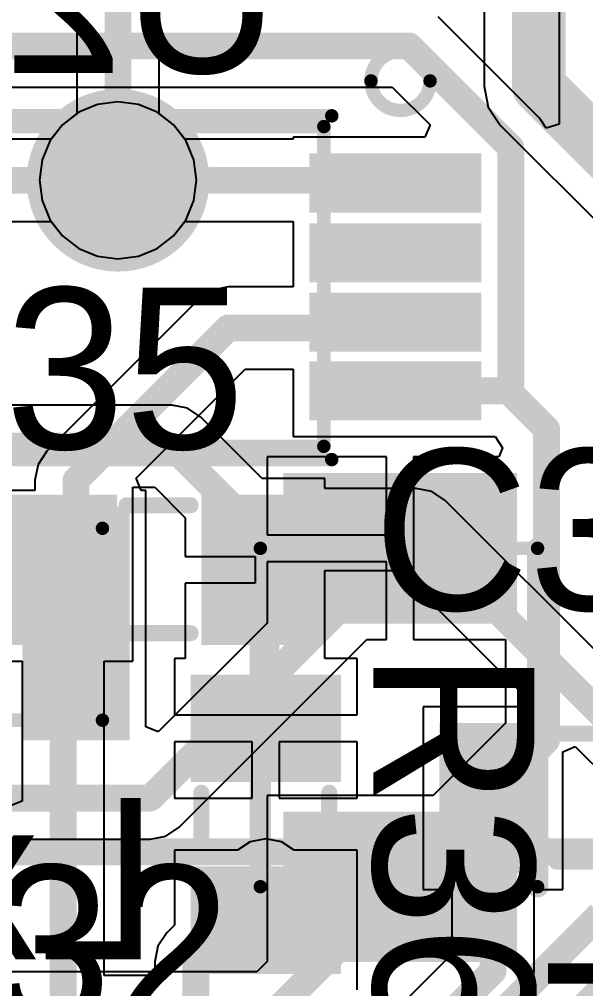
# Model space of a CAD drawing. Header units: millimetres. Extents: x 50.7 to 141.9, y 26.7 to 123.6.
# Drawn here: x 73.87 to 79.22, y 48.36 to 57.53 of the extents above; entities that cross this region are included whole.
import ezdxf

# ---------------------------------------------------------------- set-up
doc = ezdxf.new("R2010")
doc.units = ezdxf.units.MM
for name, color, linetype in [('BottomLayer', 5, 'Continuous'), ('BottomOverlay', 54, 'Continuous'), ('BottomPaste', 16, 'Continuous'), ('BottomSolder', 6, 'Continuous'), ('InternalPlane1', 76, 'Continuous'), ('InternalPlane3', 216, 'Continuous'), ('Mechanical16', 56, 'Continuous'), ('MidLayer1', 16, 'Continuous'), ('MidLayer2', 76, 'Continuous'), ('MidLayer3', 90, 'Continuous'), ('MidLayer4', 156, 'Continuous'), ('MultiLayer', 9, 'Continuous'), ('TopLayer', 1, 'Continuous'), ('TopOverlay', 2, 'Continuous'), ('TopPaste', 8, 'Continuous'), ('TopSolder', 216, 'Continuous')]:
    doc.layers.add(name, color=color, linetype=linetype)

msp = doc.modelspace()

# ---------------------------------------------------------------- linework, layer by layer
at = {"layer": 'BottomLayer'}
for p, q in [((78.9738, 60.7325), (78.9738, 56.5369)), ((78.7909, 56.5919), (77.8311, 57.5517)), ((69.6838, 56.8885), (77.3955, 56.8885)), ((77.3955, 56.8885), (77.7533, 56.5307)), ((74.803, 56.75), (74.6107, 56.7246)), ((74.9953, 56.7246), (74.803, 56.75)), ((74.4315, 56.6504), (74.2777, 56.5323)), ((74.6107, 56.7246), (74.4315, 56.6504)), ((75.1745, 56.6504), (74.9953, 56.7246)), ((75.3283, 56.5323), (75.1745, 56.6504)), ((78.8523, 56.5), (78.7909, 56.5919)), ((74.2777, 56.5323), (74.1726, 56.3955)), ((75.4334, 56.3955), (75.3283, 56.5323)), ((77.7533, 56.5307), (77.7047, 56.4134)), ((78.9738, 56.5369), (78.8523, 56.5)), ((74.1726, 56.3955), (72.6186, 56.3955)), ((76.4588, 56.3955), (75.4334, 56.3955)), ((77.7047, 56.4134), (76.4588, 56.4134)), ((76.4588, 56.4134), (76.4588, 56.3955)), ((73.5405, 55.6185), (74.1726, 55.6185)), ((74.1726, 55.6185), (74.2777, 55.4817)), ((75.3283, 55.4817), (75.4334, 55.6185)), ((75.4334, 55.6185), (76.4588, 55.6185)), ((76.4588, 55.6185), (76.4588, 55.5498)), ((76.4588, 55.5498), (76.4588, 55.0978)), ((74.2777, 55.4817), (74.4315, 55.3636)), ((75.1745, 55.3636), (75.3283, 55.4817)), ((74.4315, 55.3636), (74.6107, 55.2894)), ((74.9953, 55.2894), (75.1745, 55.3636)), ((74.6107, 55.2894), (74.803, 55.264)), ((74.803, 55.264), (74.9953, 55.2894)), ((76.4588, 55.0978), (76.4588, 54.9985)), ((75.8444, 54.9985), (75.6957, 54.9689)), ((76.4588, 54.9985), (75.8444, 54.9985)), ((75.6957, 54.9689), (75.5697, 54.8847)), ((75.5697, 54.8847), (74.1313, 53.4463)), ((74.9744, 53.1906), (76.0053, 54.2215)), ((76.0053, 54.2215), (76.4588, 54.2215)), ((76.4588, 54.2215), (76.4588, 53.5842)), ((76.4588, 53.5842), (78.3686, 53.5842)), ((78.3686, 53.5842), (78.4391, 53.4786)), ((74.1313, 53.4463), (74.0471, 53.3203)), ((78.4391, 53.4786), (78.4027, 53.3906)), ((77.343, 53.3906), (76.2127, 53.3906)), ((76.2127, 53.3906), (76.2127, 52.654)), ((77.343, 52.654), (77.343, 53.3906)), ((78.4027, 53.3906), (77.597, 53.3906)), ((77.597, 53.3906), (77.597, 52.527)), ((74.0471, 53.3203), (74.0175, 53.1716)), ((74.0175, 53.1716), (74.0175, 53.0733)), ((75.023, 53.0733), (74.9744, 53.1906)), ((74.0175, 53.0733), (73.7456, 53.0733)), ((75.0664, 53.0733), (75.023, 53.0733)), ((75.0664, 50.8387), (75.0664, 53.0733)), ((76.2127, 52.654), (77.343, 52.654)), ((77.597, 52.527), (77.597, 51.6634)), ((77.343, 52.4), (76.2127, 52.4)), ((76.2127, 52.4), (76.2127, 51.8191)), ((77.343, 51.6634), (77.343, 52.4)), ((76.2127, 51.8191), (75.1837, 50.7901)), ((75.3827, 49.8903), (77.1558, 51.6634)), ((77.1558, 51.6634), (77.343, 51.6634)), ((77.597, 51.6634), (78.4658, 51.6634)), ((78.4658, 51.6634), (78.4658, 50.872)), ((78.4658, 50.872), (77.7842, 50.1904)), ((75.1837, 50.7901), (75.0664, 50.8387)), ((77.7842, 50.1904), (76.2127, 50.1904)), ((76.2127, 50.1904), (76.2127, 48.6189)), ((75.2567, 49.8061), (75.3827, 49.8903)), ((72.7342, 48.6388), (73.8719, 49.7765)), ((73.8719, 49.7765), (75.108, 49.7765)), ((75.108, 49.7765), (75.2567, 49.8061)), ((76.2127, 48.6189), (76.1153, 48.5215)), ((76.1153, 48.5215), (72.7828, 48.5215))]:
    msp.add_line(p, q, dxfattribs=at)
at = {"layer": 'BottomLayer', "const_width": 0.254}
for points in [[(68.337, 57.277), (77.5564, 57.277)], [(77.5564, 57.277), (78.5162, 56.3172)], [(78.5162, 53.9924), (78.5162, 56.3172)], [(73.152, 56.007), (74.803, 56.007)], [(74.803, 56.007), (77.3986, 56.007)], [(74.406, 53.1716), (75.8444, 54.61)], [(75.8444, 54.61), (77.368, 54.61)], [(77.424, 54.016), (78.4926, 54.016)], [(78.5162, 53.9924), (78.8543, 53.6543)], [(78.8543, 50.7111), (78.8543, 53.6543)], [(74.406, 51.816), (74.406, 53.1716)], [(75.108, 50.165), (77.47, 52.527)], [(78.1303, 47.117), (83.237, 52.2237)], [(77.47, 49.3268), (78.8543, 50.7111)], [(73.711, 50.165), (75.108, 50.165)], [(76.2762, 48.133), (77.47, 49.3268)], [(77.9199, 47.625), (79.3623, 49.0674)]]:
    msp.add_lwpolyline(points, dxfattribs=at)
at = {"layer": 'BottomLayer'}
for points, const_width in [([(77.4929, 57.277, 1), (77.6199, 57.277, 1)], 0.127), ([(77.4929, 57.277, 1), (77.6199, 57.277, 1)], 0.127), ([(74.5617, 56.007, 1), (75.0443, 56.007, 1)], 0.4826), ([(78.4527, 56.3172, 1), (78.5797, 56.3172, 1)], 0.127), ([(78.4527, 56.3172, 1), (78.5797, 56.3172, 1)], 0.127), ([(74.7395, 56.007, 1), (74.8665, 56.007, 1)], 0.127), ([(74.7395, 56.007, 1), (74.8665, 56.007, 1)], 0.127), ([(77.3351, 56.007, 1), (77.4621, 56.007, 1)], 0.127), ([(75.7809, 54.61, 1), (75.9079, 54.61, 1)], 0.127), ([(75.7809, 54.61, 1), (75.9079, 54.61, 1)], 0.127), ([(77.3045, 54.61, 1), (77.4315, 54.61, 1)], 0.127), ([(77.3605, 54.016, 1), (77.4875, 54.016, 1)], 0.127), ([(78.4291, 54.016, 1), (78.5561, 54.016, 1)], 0.127), ([(78.4527, 53.9924, 1), (78.5797, 53.9924, 1)], 0.127), ([(78.4527, 53.9924, 1), (78.5797, 53.9924, 1)], 0.127), ([(78.7908, 53.6543, 1), (78.9178, 53.6543, 1)], 0.127), ([(78.7908, 53.6543, 1), (78.9178, 53.6543, 1)], 0.127), ([(74.3425, 53.1716, 1), (74.4695, 53.1716, 1)], 0.127), ([(74.3425, 53.1716, 1), (74.4695, 53.1716, 1)], 0.127), ([(77.4065, 52.527, 1), (77.5335, 52.527, 1)], 0.127), ([(74.3425, 51.816, 1), (74.4695, 51.816, 1)], 0.127), ([(78.7908, 50.7111, 1), (78.9178, 50.7111, 1)], 0.127), ([(78.7908, 50.7111, 1), (78.9178, 50.7111, 1)], 0.127), ([(75.0445, 50.165, 1), (75.1715, 50.165, 1)], 0.127), ([(75.0445, 50.165, 1), (75.1715, 50.165, 1)], 0.127), ([(77.4065, 49.3268, 1), (77.5335, 49.3268, 1)], 0.127), ([(77.4065, 49.3268, 1), (77.5335, 49.3268, 1)], 0.127)]:
    msp.add_lwpolyline(points, format="xyb", close=True, dxfattribs=dict(at, const_width=const_width))
for points in [[(78.1352, 56.1594), (76.7128, 56.1594), (78.1352, 55.8038), (76.7128, 55.8038)], [(78.1352, 55.499), (76.7128, 55.499), (78.1352, 55.1434), (76.7128, 55.1434)], [(78.1352, 54.8438), (76.7128, 54.8438), (78.1352, 54.4882), (76.7128, 54.4882)], [(78.1352, 54.1938), (76.7128, 54.1938), (78.1352, 53.8382), (76.7128, 53.8382)], [(76.4667, 53.1366), (76.4667, 51.9174), (78.4733, 53.1366), (78.4733, 51.9174)], [(73.9996, 52.8193), (73.9996, 50.8127), (74.8124, 52.8193), (74.8124, 50.8127)], [(76.4667, 49.9364), (76.4667, 48.7172), (78.4733, 49.9364), (78.4733, 48.7172)]]:
    msp.add_solid(points, dxfattribs=at)
at = {"layer": 'BottomOverlay'}
for points, const_width in [([(77.7534, 56.9468, 1), (77.1946, 56.9468, 1)], 0.127), ([(77.1629, 56.9468, 1), (77.2264, 56.9468, 1)], 0.0635), ([(77.7217, 56.9468, 1), (77.7852, 56.9468, 1)], 0.0635), ([(76.7922, 56.6166, 1), (76.8557, 56.6166, 1)], 0.0635), ([(76.7922, 53.366, 1), (76.8557, 53.366, 1)], 0.0635), ([(76.0984, 52.527, 1), (76.2, 52.527, 1)], 0.1016), ([(78.7192, 52.527, 1), (78.8208, 52.527, 1)], 0.1016), ([(76.0984, 49.3268, 1), (76.2, 49.3268, 1)], 0.1016), ([(78.7192, 49.3268, 1), (78.8208, 49.3268, 1)], 0.1016)]:
    msp.add_lwpolyline(points, format="xyb", close=True, dxfattribs=dict(at, const_width=const_width))
for points, const_width in [([(72.263, 56.6166), (76.824, 56.6166)], 0.127), ([(72.263, 53.366), (76.824, 53.366)], 0.127), ([(76.1492, 49.3268), (76.1492, 52.527)], 0.2032), ([(78.77, 49.3268), (78.77, 52.527)], 0.2032)]:
    msp.add_lwpolyline(points, dxfattribs=dict(at, const_width=const_width))
at = {"layer": 'BottomPaste'}
for points in [[(78.1352, 56.1594), (76.7128, 56.1594), (78.1352, 55.8038), (76.7128, 55.8038)], [(78.1352, 55.499), (76.7128, 55.499), (78.1352, 55.1434), (76.7128, 55.1434)], [(78.1352, 54.8438), (76.7128, 54.8438), (78.1352, 54.4882), (76.7128, 54.4882)], [(78.1352, 54.1938), (76.7128, 54.1938), (78.1352, 53.8382), (76.7128, 53.8382)], [(76.4667, 53.1366), (76.4667, 51.9174), (78.4733, 53.1366), (78.4733, 51.9174)], [(73.9996, 52.8193), (73.9996, 50.8127), (74.8124, 52.8193), (74.8124, 50.8127)], [(76.4667, 49.9364), (76.4667, 48.7172), (78.4733, 49.9364), (78.4733, 48.7172)]]:
    msp.add_solid(points, dxfattribs=at)
at = {"layer": 'BottomSolder', "const_width": 0.5842}
msp.add_lwpolyline([(74.5109, 56.007, 1), (75.0951, 56.007, 1)], format="xyb", close=True, dxfattribs=at)
at = {"layer": 'BottomSolder'}
for points in [[(78.2368, 56.261), (76.6112, 56.261), (78.2368, 55.7022), (76.6112, 55.7022)], [(78.2368, 55.6006), (76.6112, 55.6006), (78.2368, 55.0418), (76.6112, 55.0418)], [(78.2368, 54.9454), (76.6112, 54.9454), (78.2368, 54.3866), (76.6112, 54.3866)], [(78.2368, 54.2954), (76.6112, 54.2954), (78.2368, 53.7366), (76.6112, 53.7366)], [(76.3651, 53.2382), (76.3651, 51.8158), (78.5749, 53.2382), (78.5749, 51.8158)], [(73.898, 52.9209), (73.898, 50.7111), (74.914, 52.9209), (74.914, 50.7111)], [(76.3651, 50.038), (76.3651, 48.6156), (78.5749, 50.038), (78.5749, 48.6156)]]:
    msp.add_solid(points, dxfattribs=at)
at = {"layer": 'InternalPlane1', "const_width": 0.8636}
msp.add_lwpolyline([(74.3712, 56.007, 1), (75.2348, 56.007, 1)], format="xyb", close=True, dxfattribs=at)
at = {"layer": 'InternalPlane3', "const_width": 0.8636}
msp.add_lwpolyline([(74.3712, 56.007, 1), (75.2348, 56.007, 1)], format="xyb", close=True, dxfattribs=at)
at = {"layer": 'Mechanical16', "const_width": 0.127}
for points in [[(72.3392, 56.515), (76.749, 56.515)], [(76.749, 53.491), (76.749, 56.515)], [(72.3392, 53.491), (76.749, 53.491)], [(72.136, 52.716), (74.656, 52.716)], [(74.656, 50.9016), (74.656, 52.716)], [(76.1492, 52.527), (78.77, 52.527)], [(76.1492, 49.3268), (76.1492, 52.527)], [(78.77, 49.3268), (78.77, 52.527)], [(72.136, 50.9016), (74.656, 50.9016)], [(76.1492, 49.3268), (78.77, 49.3268)]]:
    msp.add_lwpolyline(points, dxfattribs=at)
at = {"layer": 'Mechanical16', "const_width": 0.0635}
for points in [[(76.7173, 56.515, 1), (76.7808, 56.515, 1)], [(76.7173, 56.515, 1), (76.7808, 56.515, 1)], [(76.7173, 53.491, 1), (76.7808, 53.491, 1)], [(76.7173, 53.491, 1), (76.7808, 53.491, 1)], [(74.6243, 52.716, 1), (74.6878, 52.716, 1)], [(74.6243, 52.716, 1), (74.6878, 52.716, 1)], [(76.1174, 52.527, 1), (76.1809, 52.527, 1)], [(76.1174, 52.527, 1), (76.1809, 52.527, 1)], [(78.7382, 52.527, 1), (78.8017, 52.527, 1)], [(78.7382, 52.527, 1), (78.8017, 52.527, 1)], [(74.6243, 50.9016, 1), (74.6878, 50.9016, 1)], [(74.6243, 50.9016, 1), (74.6878, 50.9016, 1)], [(76.1174, 49.3268, 1), (76.1809, 49.3268, 1)], [(76.1174, 49.3268, 1), (76.1809, 49.3268, 1)], [(78.7382, 49.3268, 1), (78.8017, 49.3268, 1)], [(78.7382, 49.3268, 1), (78.8017, 49.3268, 1)]]:
    msp.add_lwpolyline(points, format="xyb", close=True, dxfattribs=at)
at = {"layer": 'MidLayer1', "const_width": 0.4826}
msp.add_lwpolyline([(74.5617, 56.007, 1), (75.0443, 56.007, 1)], format="xyb", close=True, dxfattribs=at)
at = {"layer": 'MidLayer1', "const_width": 0.254}
msp.add_lwpolyline([(71.12, 49.657), (86.995, 49.657)], dxfattribs=at)
at = {"layer": 'MidLayer2', "const_width": 0.4826}
msp.add_lwpolyline([(74.5617, 56.007, 1), (75.0443, 56.007, 1)], format="xyb", close=True, dxfattribs=at)
at = {"layer": 'MidLayer3'}
for p, q in [((74.803, 56.75), (74.6107, 56.7246)), ((74.9953, 56.7246), (74.803, 56.75)), ((74.4315, 56.6504), (74.2777, 56.5323)), ((74.6107, 56.7246), (74.4315, 56.6504)), ((75.1745, 56.6504), (74.9953, 56.7246)), ((75.3283, 56.5323), (75.1745, 56.6504)), ((74.2777, 56.5323), (74.1596, 56.3785)), ((75.4464, 56.3785), (75.3283, 56.5323)), ((74.1596, 56.3785), (74.0854, 56.1993)), ((75.5206, 56.1993), (75.4464, 56.3785)), ((74.0854, 56.1993), (74.06, 56.007)), ((75.546, 56.007), (75.5206, 56.1993)), ((74.06, 56.007), (74.0854, 55.8147)), ((75.5206, 55.8147), (75.546, 56.007)), ((74.0854, 55.8147), (74.1596, 55.6355)), ((75.4464, 55.6355), (75.5206, 55.8147)), ((74.1596, 55.6355), (74.2777, 55.4817)), ((75.3283, 55.4817), (75.4464, 55.6355)), ((74.2777, 55.4817), (74.4315, 55.3636)), ((75.1745, 55.3636), (75.3283, 55.4817)), ((74.4315, 55.3636), (74.6107, 55.2894)), ((74.9953, 55.2894), (75.1745, 55.3636)), ((74.6107, 55.2894), (74.803, 55.264)), ((74.803, 55.264), (74.9953, 55.2894))]:
    msp.add_line(p, q, dxfattribs=at)
at = {"layer": 'MidLayer3', "const_width": 0.4826}
msp.add_lwpolyline([(74.5617, 56.007, 1), (75.0443, 56.007, 1)], format="xyb", close=True, dxfattribs=at)
at = {"layer": 'MidLayer4'}
for p, q in [((74.803, 56.75), (74.6107, 56.7246)), ((74.9953, 56.7246), (74.803, 56.75)), ((74.4315, 56.6504), (74.2777, 56.5323)), ((74.6107, 56.7246), (74.4315, 56.6504)), ((75.1745, 56.6504), (74.9953, 56.7246)), ((75.3283, 56.5323), (75.1745, 56.6504)), ((74.2777, 56.5323), (74.1596, 56.3785)), ((75.4464, 56.3785), (75.3283, 56.5323)), ((74.1596, 56.3785), (74.0854, 56.1993)), ((75.5206, 56.1993), (75.4464, 56.3785)), ((74.0854, 56.1993), (74.06, 56.007)), ((75.546, 56.007), (75.5206, 56.1993)), ((74.06, 56.007), (74.0854, 55.8147)), ((75.5206, 55.8147), (75.546, 56.007)), ((74.0854, 55.8147), (74.1596, 55.6355)), ((75.4464, 55.6355), (75.5206, 55.8147)), ((74.1596, 55.6355), (74.2777, 55.4817)), ((75.3283, 55.4817), (75.4464, 55.6355)), ((74.2777, 55.4817), (74.4315, 55.3636)), ((75.1745, 55.3636), (75.3283, 55.4817)), ((74.4315, 55.3636), (74.6107, 55.2894)), ((74.9953, 55.2894), (75.1745, 55.3636)), ((74.6107, 55.2894), (74.803, 55.264)), ((74.803, 55.264), (74.9953, 55.2894))]:
    msp.add_line(p, q, dxfattribs=at)
at = {"layer": 'MidLayer4', "const_width": 0.4826}
msp.add_lwpolyline([(74.5617, 56.007, 1), (75.0443, 56.007, 1)], format="xyb", close=True, dxfattribs=at)
at = {"layer": 'MultiLayer', "const_width": 0.4826}
msp.add_lwpolyline([(74.5617, 56.007, 1), (75.0443, 56.007, 1)], format="xyb", close=True, dxfattribs=at)
at = {"layer": 'TopLayer'}
for p, q in [((78.264, 58.029), (78.264, 56.896)), ((74.4145, 57.9166), (74.4145, 56.6374)), ((75.1915, 56.6374), (75.1915, 57.9166)), ((78.264, 56.896), (78.3035, 56.6978)), ((78.3035, 56.6978), (78.4157, 56.5298)), ((74.4145, 56.6374), (74.2777, 56.5323)), ((75.3283, 56.5323), (75.1915, 56.6374)), ((74.2777, 56.5323), (74.1596, 56.3785)), ((75.4464, 56.3785), (75.3283, 56.5323)), ((78.4157, 56.5298), (79.5448, 55.4008)), ((74.1596, 56.3785), (74.0854, 56.1993)), ((75.5206, 56.1993), (75.4464, 56.3785)), ((74.0854, 56.1993), (74.06, 56.007)), ((75.546, 56.007), (75.5206, 56.1993)), ((74.06, 56.007), (74.0854, 55.8147)), ((75.5206, 55.8147), (75.546, 56.007)), ((74.0854, 55.8147), (74.1596, 55.6355)), ((75.4464, 55.6355), (75.5206, 55.8147)), ((74.1596, 55.6355), (74.2777, 55.4817)), ((75.3283, 55.4817), (75.4464, 55.6355)), ((74.2777, 55.4817), (74.4315, 55.3636)), ((75.1745, 55.3636), (75.3283, 55.4817)), ((74.4315, 55.3636), (74.6107, 55.2894)), ((74.9953, 55.2894), (75.1745, 55.3636)), ((74.6107, 55.2894), (74.803, 55.264)), ((74.803, 55.264), (74.9953, 55.2894)), ((75.311, 53.8809), (72.7964, 53.8809)), ((75.4597, 53.8513), (75.311, 53.8809)), ((75.5857, 53.7671), (75.4597, 53.8513)), ((76.1652, 53.1876), (75.5857, 53.7671)), ((76.7588, 53.1876), (76.1652, 53.1876)), ((76.7588, 53.0935), (76.7588, 53.1876)), ((74.9444, 51.4604), (74.9444, 53.1039)), ((74.9444, 53.1039), (75.1501, 53.1039)), ((75.1501, 53.1039), (75.438, 52.816)), ((77.6224, 53.0935), (76.7588, 53.0935)), ((77.7711, 53.0639), (77.6224, 53.0935)), ((77.8971, 52.9797), (77.7711, 53.0639)), ((79.8482, 51.0286), (77.8971, 52.9797)), ((75.438, 52.816), (75.438, 52.451)), ((75.438, 52.451), (76.0984, 52.451)), ((76.0984, 52.451), (76.0984, 52.197)), ((76.7588, 51.4858), (76.7588, 52.3165)), ((76.7588, 52.3165), (77.4615, 52.3165)), ((77.4615, 52.3165), (78.6321, 51.1459)), ((76.0984, 52.197), (75.438, 52.197)), ((75.438, 52.197), (75.438, 51.4858)), ((73.6236, 51.4604), (73.8955, 51.4604)), ((73.8955, 51.4604), (73.8955, 50.1368)), ((74.6725, 48.4886), (74.6725, 51.4604)), ((74.6725, 51.4604), (74.9444, 51.4604)), ((75.438, 51.4858), (75.3364, 51.4858)), ((75.3364, 51.4858), (75.3364, 50.9524)), ((77.0636, 51.4858), (76.7588, 51.4858)), ((77.0636, 50.9524), (77.0636, 51.4858)), ((78.6321, 51.1459), (78.5835, 51.0286)), ((78.5835, 51.0286), (77.6876, 51.0286)), ((77.6876, 51.0286), (77.6876, 49.3014)), ((75.3364, 50.9524), (77.0636, 50.9524)), ((76.073, 50.6984), (75.3364, 50.6984)), ((75.3364, 50.6984), (75.3364, 50.165)), ((76.073, 50.165), (76.073, 50.6984)), ((77.0636, 50.6984), (76.327, 50.6984)), ((76.327, 50.6984), (76.327, 50.165)), ((77.0636, 50.165), (77.0636, 50.6984)), ((79.0084, 50.6037), (79.1257, 50.6523)), ((79.0084, 49.3014), (79.0084, 50.6037)), ((79.1257, 50.6523), (79.486, 50.292)), ((73.8955, 50.1368), (73.7782, 50.0882)), ((75.3364, 50.165), (76.073, 50.165)), ((76.327, 50.165), (77.0636, 50.165)), ((76.2, 49.7805), (76.0513, 49.7509)), ((76.3487, 49.7509), (76.2, 49.7805)), ((76.0513, 49.7509), (75.9324, 49.6714)), ((76.4676, 49.6714), (76.3487, 49.7509)), ((75.9324, 49.6714), (75.3364, 49.6714)), ((75.3364, 49.6714), (75.3364, 48.9618)), ((77.0636, 49.6714), (76.4676, 49.6714)), ((77.0636, 48.3506), (77.0636, 49.6714)), ((77.6876, 49.3014), (77.9595, 49.3014)), ((77.9595, 49.3014), (77.9595, 48.6893)), ((78.7365, 48.5284), (78.7365, 49.3014)), ((78.7365, 49.3014), (79.0084, 49.3014)), ((75.3364, 48.9618), (75.2649, 48.8903)), ((75.2649, 48.8903), (75.1807, 48.7643)), ((75.1807, 48.7643), (75.1511, 48.6156)), ((77.9595, 48.6893), (77.6779, 48.4077)), ((75.1511, 48.6156), (75.1511, 48.4886)), ((75.1511, 48.4886), (74.6725, 48.4886)), ((78.7069, 48.3797), (78.7365, 48.5284)), ((77.6779, 48.4077), (76.5142, 47.244)), ((78.6227, 48.2537), (78.7069, 48.3797))]:
    msp.add_line(p, q, dxfattribs=at)
for points, const_width in [([(78.782, 56.896), (78.782, 58.547)], 0.508), ([(74.803, 56.007), (74.803, 58.547)], 0.254), ([(78.782, 56.896), (79.911, 55.767)], 0.508), ([(72.7964, 53.4924), (75.311, 53.4924)], 0.254), ([(75.311, 53.4924), (76.0984, 52.705)], 0.254), ([(74.284, 47.8882), (74.284, 52.705)], 0.254), ([(76.0984, 52.705), (76.2, 52.6034)], 0.254), ([(76.0984, 52.705), (77.6224, 52.705)], 0.254), ([(77.6224, 52.705), (80.1624, 50.165)], 0.254), ([(76.2, 51.2064), (76.2, 52.6034)], 0.254), ([(78.348, 48.5284), (78.348, 50.165)], 0.254), ([(76.2, 49.276), (76.2, 49.392)], 0.254), ([(75.5396, 48.6156), (76.2, 49.276)], 0.254), ([(75.5396, 47.8282), (75.5396, 48.6156)], 0.254), ([(77.9526, 48.133), (78.348, 48.5284)], 0.254)]:
    msp.add_lwpolyline(points, dxfattribs=dict(at, const_width=const_width))
for points, const_width in [([(78.655, 56.896, 1), (78.909, 56.896, 1)], 0.254), ([(78.655, 56.896, 1), (78.909, 56.896, 1)], 0.254), ([(74.5617, 56.007, 1), (75.0443, 56.007, 1)], 0.4826), ([(74.7395, 56.007, 1), (74.8665, 56.007, 1)], 0.127), ([(75.2475, 53.4924, 1), (75.3745, 53.4924, 1)], 0.127), ([(75.2475, 53.4924, 1), (75.3745, 53.4924, 1)], 0.127), ([(74.2205, 52.705, 1), (74.3475, 52.705, 1)], 0.127), ([(76.0349, 52.705, 1), (76.1619, 52.705, 1)], 0.127), ([(76.0349, 52.705, 1), (76.1619, 52.705, 1)], 0.127), ([(76.0349, 52.705, 1), (76.1619, 52.705, 1)], 0.127), ([(77.5589, 52.705, 1), (77.6859, 52.705, 1)], 0.127), ([(77.5589, 52.705, 1), (77.6859, 52.705, 1)], 0.127), ([(76.1365, 52.6034, 1), (76.2635, 52.6034, 1)], 0.127), ([(76.1365, 52.6034, 1), (76.2635, 52.6034, 1)], 0.127), ([(76.1365, 51.2064, 1), (76.2635, 51.2064, 1)], 0.127), ([(78.2845, 50.165, 1), (78.4115, 50.165, 1)], 0.127), ([(76.1365, 49.392, 1), (76.2635, 49.392, 1)], 0.127), ([(76.1365, 49.276, 1), (76.2635, 49.276, 1)], 0.127), ([(76.1365, 49.276, 1), (76.2635, 49.276, 1)], 0.127), ([(75.4761, 48.6156, 1), (75.6031, 48.6156, 1)], 0.127), ([(75.4761, 48.6156, 1), (75.6031, 48.6156, 1)], 0.127), ([(78.2845, 48.5284, 1), (78.4115, 48.5284, 1)], 0.127), ([(78.2845, 48.5284, 1), (78.4115, 48.5284, 1)], 0.127)]:
    msp.add_lwpolyline(points, format="xyb", close=True, dxfattribs=dict(at, const_width=const_width))
for points in [[(73.8776, 51.7144), (74.6904, 51.7144), (73.8776, 52.9336), (74.6904, 52.9336)], [(75.692, 51.7144), (76.5048, 51.7144), (75.692, 52.9336), (76.5048, 52.9336)], [(76.8096, 50.419), (76.8096, 51.2318), (75.5904, 50.419), (75.5904, 51.2318)], [(77.9416, 49.5554), (78.7544, 49.5554), (77.9416, 50.7746), (78.7544, 50.7746)], [(76.8096, 48.6046), (76.8096, 49.4174), (75.5904, 48.6046), (75.5904, 49.4174)]]:
    msp.add_solid(points, dxfattribs=at)
at = {"layer": 'TopOverlay', "const_width": 0.1524}
for points in [[(74.884, 52.9336), (75.4888, 52.9336)], [(74.884, 51.724), (75.4888, 51.724)], [(78.948, 50.7746), (79.5528, 50.7746)], [(75.5904, 49.611), (75.5904, 50.2158)], [(76.8, 49.611), (76.8, 50.2158)], [(78.948, 49.565), (79.5528, 49.565)]]:
    msp.add_lwpolyline(points, dxfattribs=at)
at = {"layer": 'TopOverlay', "const_width": 0.0762}
for points in [[(74.8459, 52.9336, 1), (74.9221, 52.9336, 1)], [(75.4507, 52.9336, 1), (75.5269, 52.9336, 1)], [(74.8459, 51.724, 1), (74.9221, 51.724, 1)], [(75.4507, 51.724, 1), (75.5269, 51.724, 1)], [(78.9099, 50.7746, 1), (78.9861, 50.7746, 1)], [(75.5523, 50.2158, 1), (75.6285, 50.2158, 1)], [(76.7619, 50.2158, 1), (76.8381, 50.2158, 1)], [(75.5523, 49.611, 1), (75.6285, 49.611, 1)], [(76.7619, 49.611, 1), (76.8381, 49.611, 1)], [(78.9099, 49.565, 1), (78.9861, 49.565, 1)]]:
    msp.add_lwpolyline(points, format="xyb", close=True, dxfattribs=at)
at = {"layer": 'TopPaste'}
for points in [[(73.8776, 51.7144), (74.6904, 51.7144), (73.8776, 52.9336), (74.6904, 52.9336)], [(75.692, 51.7144), (76.5048, 51.7144), (75.692, 52.9336), (76.5048, 52.9336)], [(76.8096, 50.419), (76.8096, 51.2318), (75.5904, 50.419), (75.5904, 51.2318)], [(77.9416, 49.5554), (78.7544, 49.5554), (77.9416, 50.7746), (78.7544, 50.7746)], [(76.8096, 48.6046), (76.8096, 49.4174), (75.5904, 48.6046), (75.5904, 49.4174)]]:
    msp.add_solid(points, dxfattribs=at)
at = {"layer": 'TopSolder', "const_width": 0.5842}
msp.add_lwpolyline([(74.5109, 56.007, 1), (75.0951, 56.007, 1)], format="xyb", close=True, dxfattribs=at)
at = {"layer": 'TopSolder'}
for points in [[(73.776, 51.6128), (74.792, 51.6128), (73.776, 53.0352), (74.792, 53.0352)], [(75.5904, 51.6128), (76.6064, 51.6128), (75.5904, 53.0352), (76.6064, 53.0352)], [(76.9112, 50.3174), (76.9112, 51.3334), (75.4888, 50.3174), (75.4888, 51.3334)], [(77.84, 49.4538), (78.856, 49.4538), (77.84, 50.8762), (78.856, 50.8762)], [(76.9112, 48.503), (76.9112, 49.519), (75.4888, 48.503), (75.4888, 49.519)]]:
    msp.add_solid(points, dxfattribs=at)

# ---------------------------------------------------------------- texts
at = {"layer": 'BottomOverlay', "text_generation_flag": 2}
for s, p in [('U21', (76.327, 57.023)), ('Lx2', (75.184, 48.641))]:
    msp.add_text(s, height=1.524, dxfattribs=at).set_placement(p)
at = {"layer": 'TopOverlay'}
for s, p in [('R35', (72.263, 53.467)), ('C38', (77.216, 51.943)), ('U32', (72.136, 48.006))]:
    msp.add_text(s, height=1.524, dxfattribs=at).set_placement(p)
for s, p in [('R36', (77.216, 51.562)), ('R32', (78.867, 48.768))]:
    msp.add_text(s, height=1.524, rotation=270, dxfattribs=at).set_placement(p)

doc.saveas('drawing.dxf')
